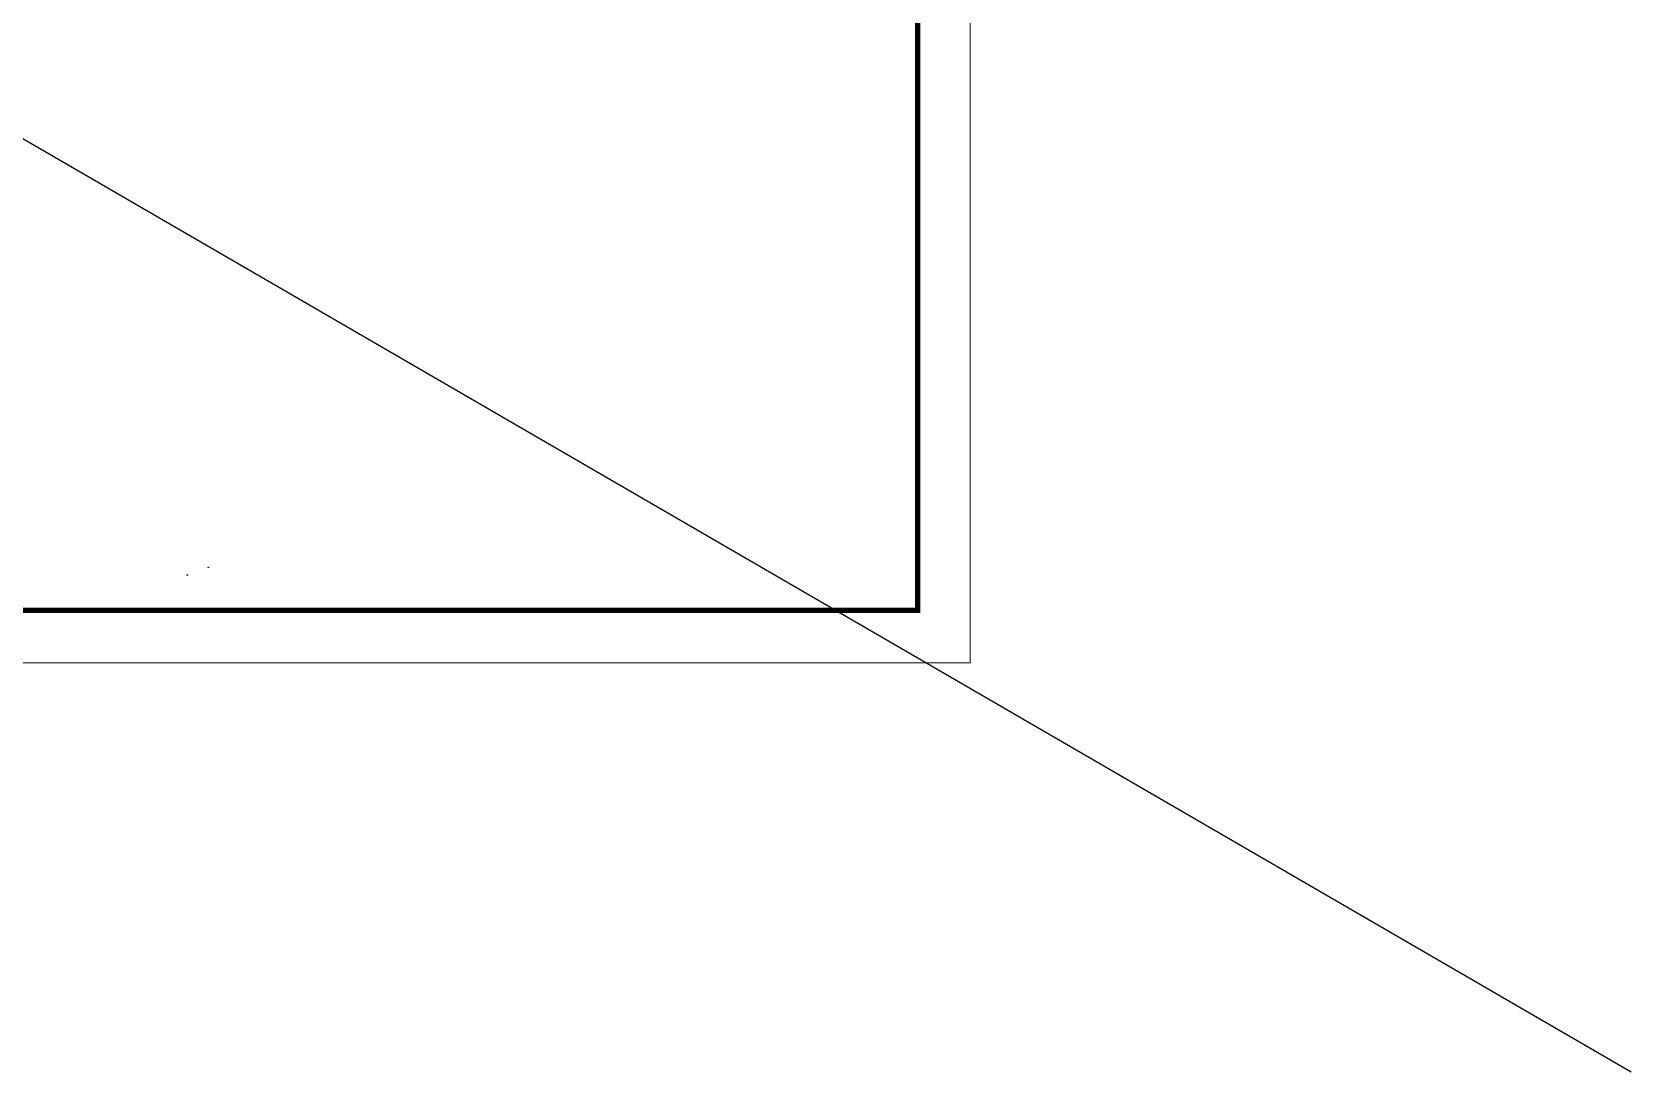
# Model space of a CAD drawing. Header units: inches. Extents: x 3700 to 4563, y 1353 to 2328.
# Drawn here: x 4014.8 to 4195.4, y 2019.8 to 2137.3 of the extents above; entities that cross this region are included whole.
import ezdxf

# ---------------------------------------------------------------- set-up
doc = ezdxf.new("R2010")
doc.units = ezdxf.units.IN
doc.header["$LTSCALE"] = 0.5
doc.layers.add('from', color=7, linetype='Continuous', lineweight=13)

msp = doc.modelspace()

# ---------------------------------------------------------------- linework, layer by layer
msp.add_line((4195.443, 2019.846), (3731.985, 2288.585))
at = {"layer": 'from'}
msp.add_line((4114.842, 2071.996), (4017.6, 2071.996), dxfattribs=at)
msp.add_lwpolyline([(3777.324, 2066.077), (4120.761, 2066.077), (4120.761, 2304.735), (3777.324, 2304.735)], close=True, dxfattribs=at)
at = {"layer": 'from', "const_width": 0.592}
msp.add_lwpolyline([(3783.243, 2071.996), (3783.243, 2298.816), (4114.842, 2298.816), (4114.842, 2071.996), (3783.243, 2071.996)], dxfattribs=at)
at = {"layer": 'from'}
for centre, radius, start, end in [((4034.707, 2076.808), 0.0793, 17.82851, 197.82851), ((4032.302, 2075.943), 0.0679, 0, 180)]:
    msp.add_arc(centre, radius, start, end, dxfattribs=at)

doc.saveas('drawing.dxf')
